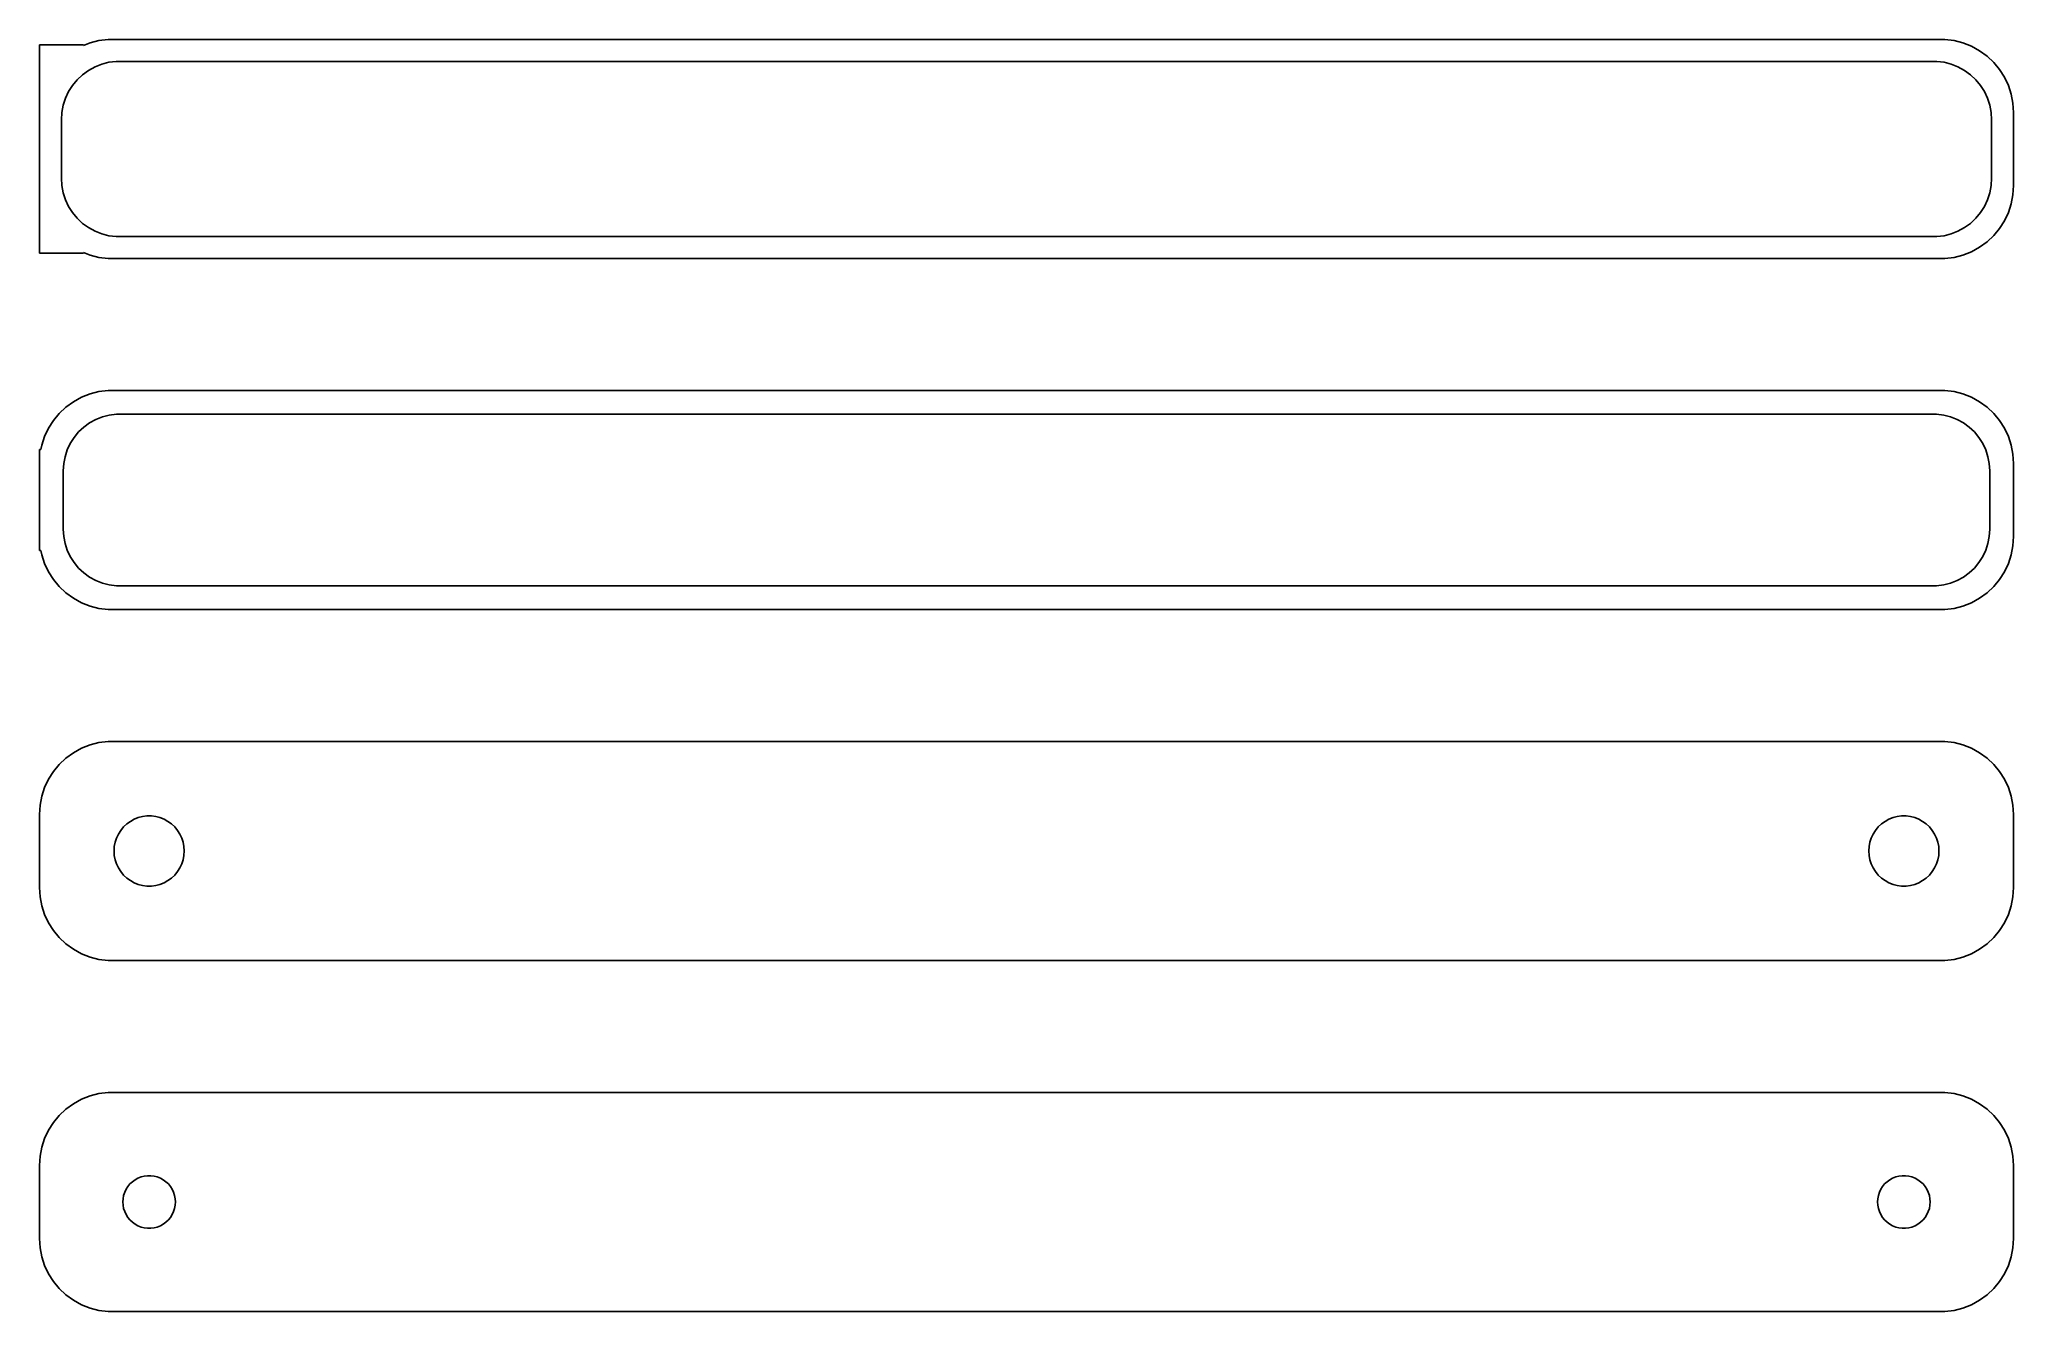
# Model space of a CAD drawing. Header units: metres. Extents: x -68 to 68, y 65 to 151.
import ezdxf

# ---------------------------------------------------------------- set-up
doc = ezdxf.new("R2010")
doc.units = ezdxf.units.M

msp = doc.modelspace()

# ---------------------------------------------------------------- linework, layer by layer
for p, q in [((-64.0451, 151.255), (-64.5, 151.075)), ((-63.4369, 151.411), (-64.0451, 151.255)), ((-62.8139, 151.49), (-63.4369, 151.411)), ((62.8139, 151.49), (-62.8139, 151.49)), ((63.4369, 151.411), (62.8139, 151.49)), ((64.0451, 151.255), (63.4369, 151.411)), ((64.6289, 151.024), (64.0451, 151.255)), ((-64.5, 151.115), (-67.5, 151.115)), ((-67.5, 151.115), (-67.5, 136.885)), ((-64.5, 151.075), (-64.5, 151.115)), ((-63.2361, 149.804), (-62.7495, 149.929)), ((-62.7495, 149.929), (-62.2512, 149.992)), ((-62.2512, 149.992), (62.2512, 149.992)), ((62.2512, 149.992), (62.7495, 149.929)), ((62.7495, 149.929), (63.2361, 149.804)), ((65.1791, 150.722), (64.6289, 151.024)), ((65.6871, 150.353), (65.1791, 150.722)), ((66.1448, 149.923), (65.6871, 150.353)), ((66.5451, 149.439), (66.1448, 149.923)), ((-65.2361, 148.351), (-64.9159, 148.738)), ((-64.9159, 148.738), (-64.5497, 149.082)), ((-64.5497, 149.082), (-64.1433, 149.377)), ((-64.1433, 149.377), (-63.7031, 149.619)), ((-63.7031, 149.619), (-63.2361, 149.804)), ((63.2361, 149.804), (63.7031, 149.619)), ((63.7031, 149.619), (64.1433, 149.377)), ((64.1433, 149.377), (64.5497, 149.082)), ((64.5497, 149.082), (64.9159, 148.738)), ((64.9159, 148.738), (65.2361, 148.351)), ((66.8815, 148.909), (66.5451, 149.439)), ((67.1489, 148.341), (66.8815, 148.909)), ((-65.8743, 146.995), (-65.7191, 147.472)), ((-65.7191, 147.472), (-65.5052, 147.927)), ((-65.5052, 147.927), (-65.2361, 148.351)), ((65.2361, 148.351), (65.5052, 147.927)), ((65.5052, 147.927), (65.7191, 147.472)), ((65.7191, 147.472), (65.8743, 146.995)), ((67.3429, 147.743), (67.1489, 148.341)), ((67.4606, 147.127), (67.3429, 147.743)), ((-66, 146), (-65.9685, 146.501)), ((-66, 142), (-66, 146)), ((-65.9685, 146.501), (-65.8743, 146.995)), ((65.8743, 146.995), (65.9685, 146.501)), ((65.9685, 146.501), (66, 146)), ((66, 146), (66, 142)), ((67.5, 146.5), (67.4606, 147.127)), ((67.5, 141.5), (67.5, 146.5)), ((-65.9685, 141.499), (-66, 142)), ((66, 142), (65.9685, 141.499)), ((-65.8743, 141.005), (-65.9685, 141.499)), ((-65.7191, 140.528), (-65.8743, 141.005)), ((-65.5052, 140.073), (-65.7191, 140.528)), ((65.7191, 140.528), (65.5052, 140.073)), ((65.8743, 141.005), (65.7191, 140.528)), ((65.9685, 141.499), (65.8743, 141.005)), ((67.3429, 140.257), (67.4606, 140.873)), ((67.4606, 140.873), (67.5, 141.5)), ((-65.2361, 139.649), (-65.5052, 140.073)), ((-64.9159, 139.262), (-65.2361, 139.649)), ((-64.5497, 138.918), (-64.9159, 139.262)), ((64.9159, 139.262), (64.5497, 138.918)), ((65.2361, 139.649), (64.9159, 139.262)), ((65.5052, 140.073), (65.2361, 139.649)), ((66.5451, 138.561), (66.8815, 139.091)), ((66.8815, 139.091), (67.1489, 139.659)), ((67.1489, 139.659), (67.3429, 140.257)), ((-64.1433, 138.623), (-64.5497, 138.918)), ((-63.7031, 138.381), (-64.1433, 138.623)), ((-63.2361, 138.196), (-63.7031, 138.381)), ((-62.7495, 138.071), (-63.2361, 138.196)), ((-62.2512, 138.008), (-62.7495, 138.071)), ((62.2512, 138.008), (-62.2512, 138.008)), ((62.7495, 138.071), (62.2512, 138.008)), ((63.2361, 138.196), (62.7495, 138.071)), ((63.7031, 138.381), (63.2361, 138.196)), ((64.1433, 138.623), (63.7031, 138.381)), ((64.5497, 138.918), (64.1433, 138.623)), ((65.6871, 137.647), (66.1448, 138.077)), ((66.1448, 138.077), (66.5451, 138.561)), ((-67.5, 136.885), (-64.5, 136.885)), ((-64.5, 136.885), (-64.5, 136.925)), ((-64.5, 136.925), (-64.0451, 136.745)), ((-64.0451, 136.745), (-63.4369, 136.589)), ((-63.4369, 136.589), (-62.8139, 136.51)), ((-62.8139, 136.51), (62.8139, 136.51)), ((62.8139, 136.51), (63.4369, 136.589)), ((63.4369, 136.589), (64.0451, 136.745)), ((64.0451, 136.745), (64.6289, 136.976)), ((64.6289, 136.976), (65.1791, 137.278)), ((65.1791, 137.278), (65.6871, 137.647)), ((-64.6289, 127.024), (-65.1791, 126.722)), ((-64.0451, 127.255), (-64.6289, 127.024)), ((-63.4369, 127.411), (-64.0451, 127.255)), ((-62.8139, 127.49), (-63.4369, 127.411)), ((62.8139, 127.49), (-62.8139, 127.49)), ((63.4369, 127.411), (62.8139, 127.49)), ((64.0451, 127.255), (63.4369, 127.411)), ((64.6289, 127.024), (64.0451, 127.255)), ((65.1791, 126.722), (64.6289, 127.024)), ((-66.1448, 125.923), (-66.5451, 125.439)), ((-65.6871, 126.353), (-66.1448, 125.923)), ((-65.1791, 126.722), (-65.6871, 126.353)), ((-63.6489, 125.504), (-63.1967, 125.683)), ((-63.1967, 125.683), (-62.7256, 125.804)), ((-62.7256, 125.804), (-62.2432, 125.865)), ((-62.2432, 125.865), (62.2432, 125.865)), ((62.2432, 125.865), (62.7256, 125.804)), ((62.7256, 125.804), (63.1967, 125.683)), ((63.1967, 125.683), (63.6489, 125.504)), ((65.6871, 126.353), (65.1791, 126.722)), ((66.1448, 125.923), (65.6871, 126.353)), ((66.5451, 125.439), (66.1448, 125.923)), ((-67.1489, 124.341), (-67.3429, 123.743)), ((-66.8815, 124.909), (-67.1489, 124.341)), ((-66.5451, 125.439), (-66.8815, 124.909)), ((-65.3936, 123.866), (-65.133, 124.276)), ((-65.133, 124.276), (-64.823, 124.651)), ((-64.823, 124.651), (-64.4685, 124.984)), ((-64.4685, 124.984), (-64.0751, 125.27)), ((-64.0751, 125.27), (-63.6489, 125.504)), ((63.6489, 125.504), (64.0751, 125.27)), ((64.0751, 125.27), (64.4685, 124.984)), ((64.4685, 124.984), (64.823, 124.651)), ((64.823, 124.651), (65.133, 124.276)), ((65.133, 124.276), (65.3936, 123.866)), ((66.8815, 124.909), (66.5451, 125.439)), ((67.1489, 124.341), (66.8815, 124.909)), ((67.3429, 123.743), (67.1489, 124.341)), ((-67.4, 123.444), (-67.5, 123.444)), ((-67.5, 123.444), (-67.5, 116.556)), ((-67.3429, 123.743), (-67.4, 123.444)), ((-65.8421, 122.485), (-65.751, 122.963)), ((-65.751, 122.963), (-65.6007, 123.426)), ((-65.6007, 123.426), (-65.3936, 123.866)), ((65.3936, 123.866), (65.6007, 123.426)), ((65.6007, 123.426), (65.751, 122.963)), ((65.751, 122.963), (65.8421, 122.485)), ((67.4606, 123.127), (67.3429, 123.743)), ((67.5, 122.5), (67.4606, 123.127)), ((-65.8726, 122), (-65.8421, 122.485)), ((-65.8726, 118), (-65.8726, 122)), ((65.8421, 122.485), (65.8726, 122)), ((65.8726, 122), (65.8726, 118)), ((67.5, 117.5), (67.5, 122.5)), ((-65.8421, 117.515), (-65.8726, 118)), ((-65.751, 117.037), (-65.8421, 117.515)), ((65.8421, 117.515), (65.751, 117.037)), ((65.8726, 118), (65.8421, 117.515)), ((67.4606, 116.873), (67.5, 117.5)), ((-67.5, 116.556), (-67.4, 116.556)), ((-67.4, 116.556), (-67.3429, 116.257)), ((-67.3429, 116.257), (-67.1489, 115.659)), ((-65.6007, 116.574), (-65.751, 117.037)), ((-65.3936, 116.134), (-65.6007, 116.574)), ((-65.133, 115.724), (-65.3936, 116.134)), ((65.3936, 116.134), (65.133, 115.724)), ((65.6007, 116.574), (65.3936, 116.134)), ((65.751, 117.037), (65.6007, 116.574)), ((67.1489, 115.659), (67.3429, 116.257)), ((67.3429, 116.257), (67.4606, 116.873)), ((-67.1489, 115.659), (-66.8815, 115.091)), ((-66.8815, 115.091), (-66.5451, 114.561)), ((-64.823, 115.349), (-65.133, 115.724)), ((-64.4685, 115.016), (-64.823, 115.349)), ((-64.0751, 114.73), (-64.4685, 115.016)), ((64.4685, 115.016), (64.0751, 114.73)), ((64.823, 115.349), (64.4685, 115.016)), ((65.133, 115.724), (64.823, 115.349)), ((66.5451, 114.561), (66.8815, 115.091)), ((66.8815, 115.091), (67.1489, 115.659)), ((-66.5451, 114.561), (-66.1448, 114.077)), ((-66.1448, 114.077), (-65.6871, 113.647)), ((-65.6871, 113.647), (-65.1791, 113.278)), ((-63.6489, 114.496), (-64.0751, 114.73)), ((-63.1967, 114.317), (-63.6489, 114.496)), ((-62.7256, 114.196), (-63.1967, 114.317)), ((-62.2432, 114.135), (-62.7256, 114.196)), ((62.2432, 114.135), (-62.2432, 114.135)), ((62.7256, 114.196), (62.2432, 114.135)), ((63.1967, 114.317), (62.7256, 114.196)), ((63.6489, 114.496), (63.1967, 114.317)), ((64.0751, 114.73), (63.6489, 114.496)), ((65.1791, 113.278), (65.6871, 113.647)), ((65.6871, 113.647), (66.1448, 114.077)), ((66.1448, 114.077), (66.5451, 114.561)), ((-65.1791, 113.278), (-64.6289, 112.976)), ((-64.6289, 112.976), (-64.0451, 112.745)), ((-64.0451, 112.745), (-63.4369, 112.589)), ((-63.4369, 112.589), (-62.8139, 112.51)), ((-62.8139, 112.51), (62.8139, 112.51)), ((62.8139, 112.51), (63.4369, 112.589)), ((63.4369, 112.589), (64.0451, 112.745)), ((64.0451, 112.745), (64.6289, 112.976)), ((64.6289, 112.976), (65.1791, 113.278)), ((-65.1791, 102.722), (-65.6871, 102.353)), ((-64.6289, 103.024), (-65.1791, 102.722)), ((-64.0451, 103.255), (-64.6289, 103.024)), ((-63.4369, 103.411), (-64.0451, 103.255)), ((-62.8139, 103.49), (-63.4369, 103.411)), ((62.8139, 103.49), (-62.8139, 103.49)), ((63.4369, 103.411), (62.8139, 103.49)), ((64.0451, 103.255), (63.4369, 103.411)), ((64.6289, 103.024), (64.0451, 103.255)), ((65.1791, 102.722), (64.6289, 103.024)), ((65.6871, 102.353), (65.1791, 102.722)), ((-66.5451, 101.439), (-66.8815, 100.909)), ((-66.1448, 101.923), (-66.5451, 101.439)), ((-65.6871, 102.353), (-66.1448, 101.923)), ((66.1448, 101.923), (65.6871, 102.353)), ((66.5451, 101.439), (66.1448, 101.923)), ((66.8815, 100.909), (66.5451, 101.439)), ((-67.1489, 100.341), (-67.3429, 99.7434)), ((-66.8815, 100.909), (-67.1489, 100.341)), ((67.1489, 100.341), (66.8815, 100.909)), ((67.3429, 99.7434), (67.1489, 100.341)), ((-67.4606, 99.1267), (-67.5, 98.5)), ((-67.3429, 99.7434), (-67.4606, 99.1267)), ((67.4606, 99.1267), (67.3429, 99.7434)), ((67.5, 98.5), (67.4606, 99.1267)), ((-67.5, 98.5), (-67.5, 93.5)), ((-62.1031, 97.1562), (-61.9416, 97.4107)), ((-61.9416, 97.4107), (-61.7495, 97.6429)), ((-61.7495, 97.6429), (-61.5298, 97.8492)), ((-61.5298, 97.8492), (-61.286, 98.0264)), ((-61.286, 98.0264), (-61.0219, 98.1716)), ((-61.0219, 98.1716), (-60.7416, 98.2825)), ((-60.7416, 98.2825), (-60.4497, 98.3575)), ((-60.4497, 98.3575), (-60.1507, 98.3953)), ((-60.1507, 98.3953), (-59.8493, 98.3953)), ((-59.8493, 98.3953), (-59.5503, 98.3575)), ((-59.5503, 98.3575), (-59.2584, 98.2825)), ((-59.2584, 98.2825), (-58.9781, 98.1716)), ((-58.9781, 98.1716), (-58.714, 98.0264)), ((-58.714, 98.0264), (-58.4702, 97.8492)), ((-58.4702, 97.8492), (-58.2505, 97.6429)), ((-58.2505, 97.6429), (-58.0583, 97.4107)), ((-58.0583, 97.4107), (-57.8969, 97.1562)), ((57.8969, 97.1562), (58.0583, 97.4107)), ((58.0583, 97.4107), (58.2505, 97.6429)), ((58.2505, 97.6429), (58.4702, 97.8492)), ((58.4702, 97.8492), (58.714, 98.0264)), ((58.714, 98.0264), (58.9781, 98.1716)), ((58.9781, 98.1716), (59.2584, 98.2825)), ((59.2584, 98.2825), (59.5503, 98.3575)), ((59.5503, 98.3575), (59.8493, 98.3953)), ((59.8493, 98.3953), (60.1507, 98.3953)), ((60.1507, 98.3953), (60.4497, 98.3575)), ((60.4497, 98.3575), (60.7416, 98.2825)), ((60.7416, 98.2825), (61.0219, 98.1716)), ((61.0219, 98.1716), (61.286, 98.0264)), ((61.286, 98.0264), (61.5298, 97.8492)), ((61.5298, 97.8492), (61.7495, 97.6429)), ((61.7495, 97.6429), (61.9416, 97.4107)), ((61.9416, 97.4107), (62.1031, 97.1562)), ((67.5, 93.5), (67.5, 98.5)), ((-62.4, 96), (-62.3811, 96.3008)), ((-62.3811, 95.6992), (-62.4, 96)), ((-62.3811, 96.3008), (-62.3246, 96.5968)), ((-62.3246, 96.5968), (-62.2315, 96.8835)), ((-62.2315, 96.8835), (-62.1031, 97.1562)), ((-57.8969, 97.1562), (-57.7685, 96.8835)), ((-57.7685, 96.8835), (-57.6754, 96.5968)), ((-57.6754, 96.5968), (-57.6189, 96.3008)), ((-57.6189, 96.3008), (-57.6, 96)), ((-57.6, 96), (-57.6189, 95.6992)), ((57.6, 96), (57.6189, 96.3008)), ((57.6189, 95.6992), (57.6, 96)), ((57.6189, 96.3008), (57.6754, 96.5968)), ((57.6754, 96.5968), (57.7685, 96.8835)), ((57.7685, 96.8835), (57.8969, 97.1562)), ((62.1031, 97.1562), (62.2315, 96.8835)), ((62.2315, 96.8835), (62.3246, 96.5968)), ((62.3246, 96.5968), (62.3811, 96.3008)), ((62.3811, 96.3008), (62.4, 96)), ((62.4, 96), (62.3811, 95.6992)), ((-62.3246, 95.4032), (-62.3811, 95.6992)), ((-62.2315, 95.1165), (-62.3246, 95.4032)), ((-62.1031, 94.8438), (-62.2315, 95.1165)), ((-61.9416, 94.5893), (-62.1031, 94.8438)), ((-61.7495, 94.3571), (-61.9416, 94.5893)), ((-58.0583, 94.5893), (-58.2505, 94.3571)), ((-57.8969, 94.8438), (-58.0583, 94.5893)), ((-57.7685, 95.1165), (-57.8969, 94.8438)), ((-57.6754, 95.4032), (-57.7685, 95.1165)), ((-57.6189, 95.6992), (-57.6754, 95.4032)), ((57.6754, 95.4032), (57.6189, 95.6992)), ((57.7685, 95.1165), (57.6754, 95.4032)), ((57.8969, 94.8438), (57.7685, 95.1165)), ((58.0583, 94.5893), (57.8969, 94.8438)), ((58.2505, 94.3571), (58.0583, 94.5893)), ((61.9416, 94.5893), (61.7495, 94.3571)), ((62.1031, 94.8438), (61.9416, 94.5893)), ((62.2315, 95.1165), (62.1031, 94.8438)), ((62.3246, 95.4032), (62.2315, 95.1165)), ((62.3811, 95.6992), (62.3246, 95.4032)), ((-67.5, 93.5), (-67.4606, 92.8733)), ((-61.5298, 94.1508), (-61.7495, 94.3571)), ((-61.286, 93.9736), (-61.5298, 94.1508)), ((-61.0219, 93.8284), (-61.286, 93.9736)), ((-60.7416, 93.7175), (-61.0219, 93.8284)), ((-60.4497, 93.6425), (-60.7416, 93.7175)), ((-60.1507, 93.6047), (-60.4497, 93.6425)), ((-59.8493, 93.6047), (-60.1507, 93.6047)), ((-59.5503, 93.6425), (-59.8493, 93.6047)), ((-59.2584, 93.7175), (-59.5503, 93.6425)), ((-58.9781, 93.8284), (-59.2584, 93.7175)), ((-58.714, 93.9736), (-58.9781, 93.8284)), ((-58.4702, 94.1508), (-58.714, 93.9736)), ((-58.2505, 94.3571), (-58.4702, 94.1508)), ((58.4702, 94.1508), (58.2505, 94.3571)), ((58.714, 93.9736), (58.4702, 94.1508)), ((58.9781, 93.8284), (58.714, 93.9736)), ((59.2584, 93.7175), (58.9781, 93.8284)), ((59.5503, 93.6425), (59.2584, 93.7175)), ((59.8493, 93.6047), (59.5503, 93.6425)), ((60.1507, 93.6047), (59.8493, 93.6047)), ((60.4497, 93.6425), (60.1507, 93.6047)), ((60.7416, 93.7175), (60.4497, 93.6425)), ((61.0219, 93.8284), (60.7416, 93.7175)), ((61.286, 93.9736), (61.0219, 93.8284)), ((61.5298, 94.1508), (61.286, 93.9736)), ((61.7495, 94.3571), (61.5298, 94.1508)), ((67.4606, 92.8733), (67.5, 93.5)), ((-67.4606, 92.8733), (-67.3429, 92.2566)), ((-67.3429, 92.2566), (-67.1489, 91.6594)), ((67.1489, 91.6594), (67.3429, 92.2566)), ((67.3429, 92.2566), (67.4606, 92.8733)), ((-67.1489, 91.6594), (-66.8815, 91.0912)), ((-66.8815, 91.0912), (-66.5451, 90.5611)), ((-66.5451, 90.5611), (-66.1448, 90.0773)), ((66.1448, 90.0773), (66.5451, 90.5611)), ((66.5451, 90.5611), (66.8815, 91.0912)), ((66.8815, 91.0912), (67.1489, 91.6594)), ((-66.1448, 90.0773), (-65.6871, 89.6474)), ((-65.6871, 89.6474), (-65.1791, 89.2784)), ((-65.1791, 89.2784), (-64.6289, 88.9759)), ((64.6289, 88.9759), (65.1791, 89.2784)), ((65.1791, 89.2784), (65.6871, 89.6474)), ((65.6871, 89.6474), (66.1448, 90.0773)), ((-64.6289, 88.9759), (-64.0451, 88.7447)), ((-64.0451, 88.7447), (-63.4369, 88.5886)), ((-63.4369, 88.5886), (-62.8139, 88.5099)), ((-62.8139, 88.5099), (62.8139, 88.5099)), ((62.8139, 88.5099), (63.4369, 88.5886)), ((63.4369, 88.5886), (64.0451, 88.7447)), ((64.0451, 88.7447), (64.6289, 88.9759)), ((-65.6871, 78.3526), (-66.1448, 77.9227)), ((-65.1791, 78.7216), (-65.6871, 78.3526)), ((-64.6289, 79.0241), (-65.1791, 78.7216)), ((-64.0451, 79.2553), (-64.6289, 79.0241)), ((-63.4369, 79.4114), (-64.0451, 79.2553)), ((-62.8139, 79.4901), (-63.4369, 79.4114)), ((62.8139, 79.4901), (-62.8139, 79.4901)), ((63.4369, 79.4114), (62.8139, 79.4901)), ((64.0451, 79.2553), (63.4369, 79.4114)), ((64.6289, 79.0241), (64.0451, 79.2553)), ((65.1791, 78.7216), (64.6289, 79.0241)), ((65.6871, 78.3526), (65.1791, 78.7216)), ((66.1448, 77.9227), (65.6871, 78.3526)), ((-66.5451, 77.4389), (-66.8815, 76.9088)), ((-66.1448, 77.9227), (-66.5451, 77.4389)), ((66.5451, 77.4389), (66.1448, 77.9227)), ((66.8815, 76.9088), (66.5451, 77.4389)), ((-67.3429, 75.7434), (-67.4606, 75.1267)), ((-67.1489, 76.3406), (-67.3429, 75.7434)), ((-66.8815, 76.9088), (-67.1489, 76.3406)), ((67.1489, 76.3406), (66.8815, 76.9088)), ((67.3429, 75.7434), (67.1489, 76.3406)), ((67.4606, 75.1267), (67.3429, 75.7434)), ((-67.4606, 75.1267), (-67.5, 74.5)), ((-67.5, 74.5), (-67.5, 69.5)), ((67.5, 74.5), (67.4606, 75.1267)), ((67.5, 69.5), (67.5, 74.5)), ((-61.5773, 72.8671), (-61.4562, 73.058)), ((-61.4562, 73.058), (-61.3121, 73.2322)), ((-61.3121, 73.2322), (-61.1474, 73.3869)), ((-61.1474, 73.3869), (-60.9645, 73.5198)), ((-60.9645, 73.5198), (-60.7664, 73.6287)), ((-60.7664, 73.6287), (-60.5562, 73.7119)), ((-60.5562, 73.7119), (-60.3373, 73.7681)), ((-60.3373, 73.7681), (-60.113, 73.7964)), ((-60.113, 73.7964), (-59.887, 73.7964)), ((-59.887, 73.7964), (-59.6627, 73.7681)), ((-59.6627, 73.7681), (-59.4438, 73.7119)), ((-59.4438, 73.7119), (-59.2336, 73.6287)), ((-59.2336, 73.6287), (-59.0355, 73.5198)), ((-59.0355, 73.5198), (-58.8526, 73.3869)), ((-58.8526, 73.3869), (-58.6879, 73.2322)), ((-58.6879, 73.2322), (-58.5438, 73.058)), ((-58.5438, 73.058), (-58.4226, 72.8671)), ((58.4226, 72.8671), (58.5438, 73.058)), ((58.5438, 73.058), (58.6879, 73.2322)), ((58.6879, 73.2322), (58.8526, 73.3869)), ((58.8526, 73.3869), (59.0355, 73.5198)), ((59.0355, 73.5198), (59.2336, 73.6287)), ((59.2336, 73.6287), (59.4438, 73.7119)), ((59.4438, 73.7119), (59.6627, 73.7681)), ((59.6627, 73.7681), (59.887, 73.7964)), ((59.887, 73.7964), (60.113, 73.7964)), ((60.113, 73.7964), (60.3373, 73.7681)), ((60.3373, 73.7681), (60.5562, 73.7119)), ((60.5562, 73.7119), (60.7664, 73.6287)), ((60.7664, 73.6287), (60.9645, 73.5198)), ((60.9645, 73.5198), (61.1474, 73.3869)), ((61.1474, 73.3869), (61.3121, 73.2322)), ((61.3121, 73.2322), (61.4562, 73.058)), ((61.4562, 73.058), (61.5773, 72.8671)), ((-61.8, 72), (-61.7858, 72.2256)), ((-61.7858, 71.7744), (-61.8, 72)), ((-61.7858, 72.2256), (-61.7434, 72.4476)), ((-61.7434, 71.5524), (-61.7858, 71.7744)), ((-61.7434, 72.4476), (-61.6736, 72.6626)), ((-61.6736, 71.3374), (-61.7434, 71.5524)), ((-61.6736, 72.6626), (-61.5773, 72.8671)), ((-58.4226, 72.8671), (-58.3264, 72.6626)), ((-58.3264, 72.6626), (-58.2565, 72.4476)), ((-58.2565, 71.5524), (-58.3264, 71.3374)), ((-58.2565, 72.4476), (-58.2142, 72.2256)), ((-58.2142, 71.7744), (-58.2565, 71.5524)), ((-58.2142, 72.2256), (-58.2, 72)), ((-58.2, 72), (-58.2142, 71.7744)), ((58.2, 72), (58.2142, 72.2256)), ((58.2142, 71.7744), (58.2, 72)), ((58.2142, 72.2256), (58.2565, 72.4476)), ((58.2565, 71.5524), (58.2142, 71.7744)), ((58.2565, 72.4476), (58.3264, 72.6626)), ((58.3264, 71.3374), (58.2565, 71.5524)), ((58.3264, 72.6626), (58.4226, 72.8671)), ((61.5773, 72.8671), (61.6736, 72.6626)), ((61.6736, 72.6626), (61.7434, 72.4476)), ((61.7434, 71.5524), (61.6736, 71.3374)), ((61.7434, 72.4476), (61.7858, 72.2256)), ((61.7858, 71.7744), (61.7434, 71.5524)), ((61.7858, 72.2256), (61.8, 72)), ((61.8, 72), (61.7858, 71.7744)), ((-61.5773, 71.1329), (-61.6736, 71.3374)), ((-61.4562, 70.942), (-61.5773, 71.1329)), ((-61.3121, 70.7678), (-61.4562, 70.942)), ((-61.1474, 70.6131), (-61.3121, 70.7678)), ((-60.9645, 70.4802), (-61.1474, 70.6131)), ((-60.7664, 70.3713), (-60.9645, 70.4802)), ((-60.5562, 70.2881), (-60.7664, 70.3713)), ((-60.3373, 70.2319), (-60.5562, 70.2881)), ((-60.113, 70.2036), (-60.3373, 70.2319)), ((-59.887, 70.2036), (-60.113, 70.2036)), ((-59.6627, 70.2319), (-59.887, 70.2036)), ((-59.4438, 70.2881), (-59.6627, 70.2319)), ((-59.2336, 70.3713), (-59.4438, 70.2881)), ((-59.0355, 70.4802), (-59.2336, 70.3713)), ((-58.8526, 70.6131), (-59.0355, 70.4802)), ((-58.6879, 70.7678), (-58.8526, 70.6131)), ((-58.5438, 70.942), (-58.6879, 70.7678)), ((-58.4226, 71.1329), (-58.5438, 70.942)), ((-58.3264, 71.3374), (-58.4226, 71.1329)), ((58.4226, 71.1329), (58.3264, 71.3374)), ((58.5438, 70.942), (58.4226, 71.1329)), ((58.6879, 70.7678), (58.5438, 70.942)), ((58.8526, 70.6131), (58.6879, 70.7678)), ((59.0355, 70.4802), (58.8526, 70.6131)), ((59.2336, 70.3713), (59.0355, 70.4802)), ((59.4438, 70.2881), (59.2336, 70.3713)), ((59.6627, 70.2319), (59.4438, 70.2881)), ((59.887, 70.2036), (59.6627, 70.2319)), ((60.113, 70.2036), (59.887, 70.2036)), ((60.3373, 70.2319), (60.113, 70.2036)), ((60.5562, 70.2881), (60.3373, 70.2319)), ((60.7664, 70.3713), (60.5562, 70.2881)), ((60.9645, 70.4802), (60.7664, 70.3713)), ((61.1474, 70.6131), (60.9645, 70.4802)), ((61.3121, 70.7678), (61.1474, 70.6131)), ((61.4562, 70.942), (61.3121, 70.7678)), ((61.5773, 71.1329), (61.4562, 70.942)), ((61.6736, 71.3374), (61.5773, 71.1329)), ((-67.5, 69.5), (-67.4606, 68.8733)), ((-67.4606, 68.8733), (-67.3429, 68.2566)), ((67.3429, 68.2566), (67.4606, 68.8733)), ((67.4606, 68.8733), (67.5, 69.5)), ((-67.3429, 68.2566), (-67.1489, 67.6594)), ((-67.1489, 67.6594), (-66.8815, 67.0912)), ((66.8815, 67.0912), (67.1489, 67.6594)), ((67.1489, 67.6594), (67.3429, 68.2566)), ((-66.8815, 67.0912), (-66.5451, 66.5611)), ((-66.5451, 66.5611), (-66.1448, 66.0773)), ((66.1448, 66.0773), (66.5451, 66.5611)), ((66.5451, 66.5611), (66.8815, 67.0912)), ((-66.1448, 66.0773), (-65.6871, 65.6474)), ((-65.6871, 65.6474), (-65.1791, 65.2784)), ((-65.1791, 65.2784), (-64.6289, 64.9759)), ((-64.6289, 64.9759), (-64.0451, 64.7447)), ((64.0451, 64.7447), (64.6289, 64.9759)), ((64.6289, 64.9759), (65.1791, 65.2784)), ((65.1791, 65.2784), (65.6871, 65.6474)), ((65.6871, 65.6474), (66.1448, 66.0773)), ((-64.0451, 64.7447), (-63.4369, 64.5886)), ((-63.4369, 64.5886), (-62.8139, 64.5099)), ((-62.8139, 64.5099), (62.8139, 64.5099)), ((62.8139, 64.5099), (63.4369, 64.5886)), ((63.4369, 64.5886), (64.0451, 64.7447))]:
    msp.add_line(p, q)

doc.saveas('drawing.dxf')
